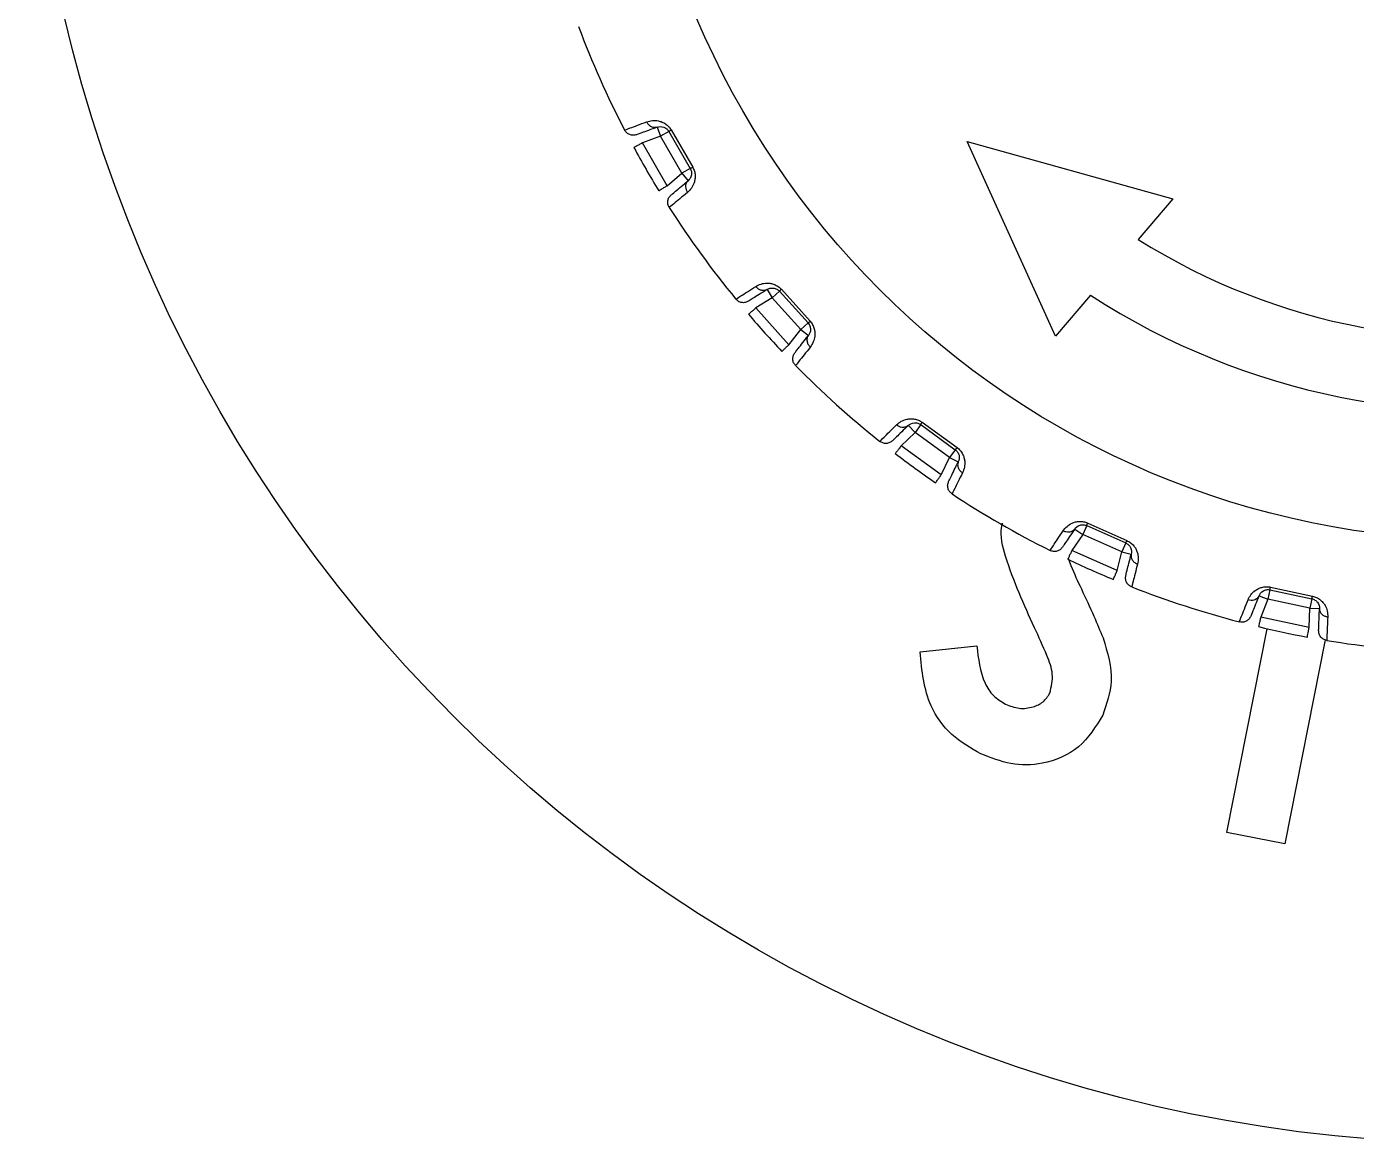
# Model space of a CAD drawing. Header units: millimetres. Extents: x 0 to 279, y 0 to 216.
# Drawn here: x 211.28 to 216.78, y 95.41 to 100.03 of the extents above; entities that cross this region are included whole.
import ezdxf

# ---------------------------------------------------------------- set-up
doc = ezdxf.new("R2010")
doc.units = ezdxf.units.MM

msp = doc.modelspace()

# ---------------------------------------------------------------- linework, layer by layer
at = {"color": 7, "linetype": 'Continuous', "lineweight": 25}
for p, q in [((213.9035, 99.5747), (213.8284, 99.5474)), ((213.8898, 99.6123), (213.9035, 99.5747)), ((213.9382, 99.5947), (213.9035, 99.5747)), ((213.9917, 99.4219), (213.9035, 99.5747)), ((213.9382, 99.5947), (214.0264, 99.4419)), ((213.9477, 99.601), (214.0366, 99.447)), ((213.9305, 99.3705), (213.8284, 99.5474)), ((215.1709, 99.5526), (216.0214, 99.3166)), ((215.5368, 98.7493), (215.1709, 99.5526)), ((213.9305, 99.3705), (213.9917, 99.4219)), ((214.0264, 99.4419), (213.9917, 99.4219)), ((213.9917, 99.4219), (214.0175, 99.3913)), ((216.0214, 99.3166), (215.8776, 99.1482)), ((214.3654, 98.9076), (214.2976, 98.8653)), ((214.3442, 98.9416), (214.3654, 98.9076)), ((214.3951, 98.9344), (214.3654, 98.9076)), ((214.4834, 98.7765), (214.3654, 98.9076)), ((214.3951, 98.9344), (214.5132, 98.8033)), ((214.4031, 98.9425), (214.5221, 98.8104)), ((215.6808, 98.9178), (215.5368, 98.7493)), ((214.4343, 98.7136), (214.2976, 98.8653)), ((214.5132, 98.8033), (214.4834, 98.7765)), ((214.4343, 98.7136), (214.4834, 98.7765)), ((214.4834, 98.7765), (214.515, 98.7519)), ((214.9558, 98.3512), (214.8984, 98.2957)), ((214.928, 98.38), (214.9558, 98.3512)), ((214.9793, 98.3835), (214.9558, 98.3512)), ((215.0986, 98.2475), (214.9558, 98.3512)), ((214.9793, 98.3835), (215.1221, 98.2798)), ((214.9855, 98.3931), (215.1293, 98.2886)), ((215.0636, 98.1757), (214.8984, 98.2957)), ((215.0636, 98.1757), (215.0986, 98.2475)), ((215.1221, 98.2798), (215.0986, 98.2475)), ((215.0986, 98.2475), (215.1345, 98.2299)), ((215.6653, 97.9662), (215.6491, 97.9296)), ((215.6653, 97.9662), (215.8265, 97.8944)), ((215.6694, 97.9768), (215.8318, 97.9045)), ((215.6491, 97.9296), (215.6044, 97.8634)), ((215.6159, 97.952), (215.6491, 97.9296)), ((215.8103, 97.8579), (215.6491, 97.9296)), ((215.7909, 97.7803), (215.6044, 97.8634)), ((215.7909, 97.7803), (215.8103, 97.8579)), ((215.8265, 97.8944), (215.8103, 97.8579)), ((215.8103, 97.8579), (215.8491, 97.8482)), ((216.4231, 97.7006), (216.4148, 97.6614)), ((216.4231, 97.7006), (216.5957, 97.6639)), ((216.4248, 97.7118), (216.5987, 97.6749)), ((216.3777, 97.6764), (216.4148, 97.6614)), ((216.4148, 97.6614), (216.3849, 97.5874)), ((216.5874, 97.6248), (216.4148, 97.6614)), ((216.5957, 97.6639), (216.5874, 97.6248)), ((216.5846, 97.5449), (216.3849, 97.5874)), ((216.5846, 97.5449), (216.5874, 97.6248)), ((216.5874, 97.6248), (216.6274, 97.6234)), ((216.2448, 96.6984), (216.4113, 97.5401)), ((216.651, 97.4939), (216.4842, 96.6508)), ((214.9763, 97.4439), (215.2112, 97.4689)), ((216.4842, 96.6508), (216.2448, 96.6984))]:
    msp.add_line(p, q, dxfattribs=at)
for radius in [6.025, 3.5325]:
    msp.add_circle((217.3078, 101.4383), radius, dxfattribs=at)
for radius, start, end in [(4, 200.6461, 207.3539), (2.7, 238.0143, 321.4265), (3, 237.1569, 321.4265), (4, 208.5226, 211.4774), (4, 212.6461, 219.3539), (4, 220.5226, 223.4774), (4, 224.6461, 231.3539), (4, 232.5226, 235.4774), (4, 236.6461, 243.3539), (4, 244.5226, 247.4774), (4, 248.6461, 255.3539), (4, 256.5226, 259.4774), (4, 260.6461, 267.3539)]:
    msp.add_arc((217.3078, 101.4383), radius, start, end, dxfattribs=at)
for points, knots in [([(213.7551, 99.6004), (213.7591, 99.6019), (213.7672, 99.6049), (213.8199, 99.6245), (213.8464, 99.6344)], [0, 0, 0, 0, 0.4984838, 1, 1, 1, 1]), ([(213.8464, 99.6344), (213.854, 99.6366), (213.8682, 99.6409), (213.8907, 99.6398), (213.9092, 99.6345), (213.9237, 99.6269), (213.9374, 99.6161), (213.9443, 99.6059), (213.9477, 99.601)], [0, 0, 0, 0, 0.271888, 0.508742, 0.639285, 0.758136, 0.883791, 1, 1, 1, 1]), ([(213.8898, 99.6123), (213.8853, 99.6114), (213.8763, 99.6095), (213.8632, 99.6146), (213.8528, 99.6232), (213.8485, 99.6307), (213.8464, 99.6344)], [0, 0, 0, 0, 0.279633, 0.559107, 0.779383, 1, 1, 1, 1]), ([(213.8898, 99.6123), (213.8975, 99.6145), (213.9076, 99.6174), (213.9264, 99.6082), (213.934, 99.601), (213.9368, 99.5967), (213.9382, 99.5947)], [0, 0, 0, 0, 0.653287, 0.85501, 0.932121, 1, 1, 1, 1]), ([(213.8898, 99.6123), (213.8652, 99.6033), (213.8159, 99.5854), (213.8082, 99.5826), (213.8043, 99.5812)], [0, 0, 0, 0, 0.500023, 1, 1, 1, 1]), ([(213.9382, 99.5947), (213.9383, 99.5948), (213.9384, 99.5951), (213.9404, 99.5964), (213.9433, 99.5983), (213.9462, 99.6001), (213.9477, 99.601)], [0, 0, 0, 0, 0.249996, 0.499991, 0.749971, 1, 1, 1, 1]), ([(214.0366, 99.447), (214.0392, 99.4416), (214.0446, 99.4305), (214.0471, 99.4133), (214.0464, 99.397), (214.0418, 99.3784), (214.0315, 99.3582), (214.0207, 99.3481), (214.0149, 99.3426)], [0, 0, 0, 0, 0.116749, 0.241491, 0.359213, 0.490782, 0.725952, 1, 1, 1, 1]), ([(214.0264, 99.4419), (214.0275, 99.4398), (214.0298, 99.4352), (214.0322, 99.4249), (214.0308, 99.4041), (214.0232, 99.3968), (214.0175, 99.3913)], [0, 0, 0, 0, 0.0678787, 0.1449897, 0.3467126, 1, 1, 1, 1]), ([(214.0264, 99.4419), (214.0265, 99.4419), (214.0269, 99.442), (214.029, 99.443), (214.0321, 99.4446), (214.0351, 99.4462), (214.0366, 99.447)], [0, 0, 0, 0, 0.249955, 0.5, 0.750045, 1, 1, 1, 1]), ([(214.0149, 99.3426), (213.9931, 99.3246), (213.9497, 99.2888), (213.943, 99.2833), (213.9397, 99.2805)], [0, 0, 0, 0, 0.501516, 1, 1, 1, 1]), ([(213.9477, 99.3327), (213.9509, 99.3354), (213.9572, 99.3407), (213.9974, 99.3744), (214.0175, 99.3913)], [0, 0, 0, 0, 0.499977, 1, 1, 1, 1]), ([(214.0175, 99.3913), (214.0144, 99.3878), (214.0083, 99.3809), (214.0061, 99.367), (214.0084, 99.3537), (214.0127, 99.3463), (214.0149, 99.3426)], [0, 0, 0, 0, 0.279633, 0.559107, 0.779383, 1, 1, 1, 1]), ([(214.2971, 98.9541), (214.304, 98.9579), (214.317, 98.965), (214.3393, 98.9686), (214.3585, 98.9673), (214.3742, 98.9629), (214.3899, 98.9552), (214.3988, 98.9466), (214.4031, 98.9425)], [0, 0, 0, 0, 0.271889, 0.508742, 0.639285, 0.758136, 0.883791, 1, 1, 1, 1]), ([(214.2148, 98.9019), (214.2185, 98.9042), (214.2258, 98.9088), (214.2733, 98.939), (214.2971, 98.9541)], [0, 0, 0, 0, 0.498484, 1, 1, 1, 1]), ([(214.3442, 98.9416), (214.3219, 98.9277), (214.2775, 98.8999), (214.2705, 98.8955), (214.267, 98.8933)], [0, 0, 0, 0, 0.500023, 1, 1, 1, 1]), ([(214.3442, 98.9416), (214.34, 98.9397), (214.3315, 98.9361), (214.3176, 98.9383), (214.3057, 98.9446), (214.3, 98.9509), (214.2971, 98.9541)], [0, 0, 0, 0, 0.279633, 0.559107, 0.779383, 1, 1, 1, 1]), ([(214.3442, 98.9416), (214.3512, 98.9453), (214.3605, 98.9503), (214.3808, 98.9452), (214.3898, 98.9397), (214.3934, 98.9361), (214.3951, 98.9344)], [0, 0, 0, 0, 0.653287, 0.85501, 0.932121, 1, 1, 1, 1]), ([(214.3951, 98.9344), (214.3952, 98.9346), (214.3953, 98.9348), (214.3969, 98.9365), (214.3994, 98.939), (214.4019, 98.9413), (214.4031, 98.9425)], [0, 0, 0, 0, 0.2499958, 0.4999914, 0.7499715, 1, 1, 1, 1]), ([(214.5132, 98.8033), (214.5133, 98.8033), (214.5136, 98.8034), (214.5155, 98.8049), (214.5182, 98.8071), (214.5208, 98.8093), (214.5221, 98.8104)], [0, 0, 0, 0, 0.249955, 0.5, 0.750045, 1, 1, 1, 1]), ([(214.5132, 98.8033), (214.5147, 98.8014), (214.5179, 98.7974), (214.5224, 98.7879), (214.5253, 98.7672), (214.5194, 98.7585), (214.515, 98.7519)], [0, 0, 0, 0, 0.067879, 0.14499, 0.346713, 1, 1, 1, 1]), ([(214.5221, 98.8104), (214.5257, 98.8057), (214.5333, 98.7959), (214.5394, 98.7796), (214.5421, 98.7635), (214.5415, 98.7443), (214.5355, 98.7225), (214.5271, 98.7103), (214.5225, 98.7038)], [0, 0, 0, 0, 0.116749, 0.241491, 0.359213, 0.490782, 0.725952, 1, 1, 1, 1]), ([(214.4589, 98.6801), (214.4614, 98.6834), (214.4665, 98.6899), (214.4988, 98.7312), (214.515, 98.7519)], [0, 0, 0, 0, 0.499977, 1, 1, 1, 1]), ([(214.515, 98.7519), (214.5127, 98.7479), (214.5082, 98.7399), (214.5089, 98.7258), (214.5139, 98.7133), (214.5197, 98.7069), (214.5225, 98.7038)], [0, 0, 0, 0, 0.279633, 0.559107, 0.779383, 1, 1, 1, 1]), ([(214.5225, 98.7038), (214.505, 98.6816), (214.47, 98.6375), (214.4646, 98.6308), (214.462, 98.6274)], [0, 0, 0, 0, 0.501516, 1, 1, 1, 1]), ([(214.8794, 98.3825), (214.8854, 98.3876), (214.8966, 98.3972), (214.9176, 98.4054), (214.9367, 98.4081), (214.953, 98.407), (214.9699, 98.4028), (214.9804, 98.3963), (214.9855, 98.3931)], [0, 0, 0, 0, 0.271889, 0.508742, 0.639285, 0.758136, 0.883791, 1, 1, 1, 1]), ([(214.8098, 98.3142), (214.8129, 98.3172), (214.819, 98.3233), (214.8592, 98.3627), (214.8794, 98.3825)], [0, 0, 0, 0, 0.498484, 1, 1, 1, 1]), ([(214.928, 98.38), (214.9092, 98.3617), (214.8715, 98.3253), (214.8655, 98.3196), (214.8625, 98.3167)], [0, 0, 0, 0, 0.500023, 1, 1, 1, 1]), ([(214.928, 98.38), (214.9243, 98.3773), (214.9168, 98.3719), (214.9028, 98.3712), (214.8898, 98.3749), (214.8828, 98.3799), (214.8794, 98.3825)], [0, 0, 0, 0, 0.279633, 0.559107, 0.779383, 1, 1, 1, 1]), ([(214.928, 98.38), (214.9342, 98.3851), (214.9422, 98.3918), (214.9631, 98.3911), (214.973, 98.3876), (214.9773, 98.3848), (214.9793, 98.3835)], [0, 0, 0, 0, 0.653287, 0.85501, 0.932121, 1, 1, 1, 1]), ([(214.9793, 98.3835), (214.9794, 98.3837), (214.9794, 98.384), (214.9807, 98.386), (214.9826, 98.3889), (214.9845, 98.3917), (214.9855, 98.3931)], [0, 0, 0, 0, 0.249996, 0.499991, 0.749972, 1, 1, 1, 1]), ([(215.1221, 98.2798), (215.1222, 98.2799), (215.1225, 98.2801), (215.124, 98.2819), (215.1262, 98.2846), (215.1283, 98.2873), (215.1293, 98.2886)], [0, 0, 0, 0, 0.249955, 0.5, 0.750045, 1, 1, 1, 1]), ([(215.1221, 98.2798), (215.1239, 98.2783), (215.1279, 98.2751), (215.1343, 98.2667), (215.1415, 98.2471), (215.1375, 98.2374), (215.1345, 98.2299)], [0, 0, 0, 0, 0.067879, 0.14499, 0.346713, 1, 1, 1, 1]), ([(215.1293, 98.2886), (215.1339, 98.2848), (215.1434, 98.2768), (215.1526, 98.2621), (215.1586, 98.2469), (215.162, 98.2281), (215.1608, 98.2054), (215.155, 98.1918), (215.1519, 98.1844)], [0, 0, 0, 0, 0.116749, 0.241491, 0.359213, 0.490782, 0.725952, 1, 1, 1, 1]), ([(215.0946, 98.1481), (215.0964, 98.1518), (215.1, 98.1592), (215.123, 98.2064), (215.1345, 98.2299)], [0, 0, 0, 0, 0.499977, 1, 1, 1, 1]), ([(215.1345, 98.2299), (215.1331, 98.2255), (215.1304, 98.2168), (215.134, 98.2032), (215.1415, 98.192), (215.1485, 98.1869), (215.1519, 98.1844)], [0, 0, 0, 0, 0.279633, 0.559107, 0.779383, 1, 1, 1, 1]), ([(215.1519, 98.1844), (215.1394, 98.1591), (215.1143, 98.1087), (215.1105, 98.101), (215.1086, 98.0971)], [0, 0, 0, 0, 0.5015162, 1, 1, 1, 1]), ([(215.4498, 97.5442), (215.4062, 97.6395), (215.3455, 97.7723), (215.3054, 97.9269), (215.3164, 97.972), (215.3175, 97.9765)], [0, 0, 0, 0, 0.696322, 0.969188, 1, 1, 1, 1]), ([(215.5678, 97.9443), (215.5726, 97.9506), (215.5816, 97.9624), (215.6005, 97.9747), (215.6185, 97.9813), (215.6347, 97.9837), (215.6521, 97.983), (215.6638, 97.9788), (215.6694, 97.9768)], [0, 0, 0, 0, 0.2718885, 0.5087419, 0.6392852, 0.7581362, 0.8837913, 1, 1, 1, 1]), ([(215.6159, 97.952), (215.6208, 97.9583), (215.6273, 97.9666), (215.6479, 97.9702), (215.6583, 97.9688), (215.6631, 97.967), (215.6653, 97.9662)], [0, 0, 0, 0, 0.653287, 0.85501, 0.932121, 1, 1, 1, 1]), ([(215.6653, 97.9662), (215.6653, 97.9663), (215.6654, 97.9666), (215.6661, 97.9688), (215.6674, 97.9721), (215.6687, 97.9753), (215.6694, 97.9768)], [0, 0, 0, 0, 0.249996, 0.499991, 0.749971, 1, 1, 1, 1]), ([(215.5139, 97.8631), (215.5163, 97.8667), (215.5211, 97.8739), (215.5522, 97.9208), (215.5678, 97.9443)], [0, 0, 0, 0, 0.498484, 1, 1, 1, 1]), ([(215.6159, 97.952), (215.6012, 97.9303), (215.5719, 97.8868), (215.5673, 97.8799), (215.565, 97.8765)], [0, 0, 0, 0, 0.500023, 1, 1, 1, 1]), ([(215.6159, 97.952), (215.6128, 97.9486), (215.6066, 97.9418), (215.593, 97.9382), (215.5795, 97.9391), (215.5717, 97.9426), (215.5678, 97.9443)], [0, 0, 0, 0, 0.279633, 0.559107, 0.779383, 1, 1, 1, 1]), ([(215.8265, 97.8944), (215.8267, 97.8945), (215.8269, 97.8947), (215.828, 97.8968), (215.8296, 97.8999), (215.831, 97.903), (215.8318, 97.9045)], [0, 0, 0, 0, 0.249955, 0.5, 0.750045, 1, 1, 1, 1]), ([(215.8265, 97.8944), (215.8287, 97.8933), (215.8332, 97.891), (215.8412, 97.8841), (215.8523, 97.8664), (215.8505, 97.8561), (215.8491, 97.8482)], [0, 0, 0, 0, 0.067879, 0.14499, 0.346713, 1, 1, 1, 1]), ([(215.8318, 97.9045), (215.837, 97.9017), (215.848, 97.8959), (215.8601, 97.8834), (215.8691, 97.8698), (215.8764, 97.8521), (215.8798, 97.8297), (215.8771, 97.8151), (215.8756, 97.8073)], [0, 0, 0, 0, 0.116749, 0.241492, 0.359214, 0.490782, 0.725952, 1, 1, 1, 1]), ([(215.5889, 97.8309), (215.5927, 97.8208), (215.6087, 97.7777), (215.6283, 97.7361), (215.6434, 97.7042)], [0, 0, 0, 0, 0.234394, 1, 1, 1, 1]), ([(215.8271, 97.7598), (215.828, 97.7638), (215.83, 97.7719), (215.8427, 97.8227), (215.8491, 97.8482)], [0, 0, 0, 0, 0.499977, 1, 1, 1, 1]), ([(215.8491, 97.8482), (215.8486, 97.8436), (215.8478, 97.8344), (215.8541, 97.8219), (215.8638, 97.8125), (215.8717, 97.809), (215.8756, 97.8073)], [0, 0, 0, 0, 0.279633, 0.559107, 0.779383, 1, 1, 1, 1]), ([(215.8756, 97.8073), (215.8685, 97.78), (215.8545, 97.7254), (215.8524, 97.7171), (215.8513, 97.7129)], [0, 0, 0, 0, 0.501516, 1, 1, 1, 1]), ([(215.6434, 97.7042), (215.6609, 97.6668), (215.6923, 97.5999), (215.7205, 97.5317), (215.7329, 97.5017)], [0, 0, 0, 0, 0.560059, 1, 1, 1, 1]), ([(216.3323, 97.6589), (216.3357, 97.6661), (216.342, 97.6795), (216.3579, 97.6956), (216.3742, 97.7057), (216.3895, 97.7114), (216.4066, 97.7143), (216.4189, 97.7126), (216.4248, 97.7118)], [0, 0, 0, 0, 0.27402, 0.509214, 0.640733, 0.758506, 0.883225, 1, 1, 1, 1]), ([(216.3777, 97.6764), (216.3812, 97.6836), (216.3858, 97.6931), (216.4052, 97.7008), (216.4157, 97.7017), (216.4208, 97.7009), (216.4231, 97.7006)], [0, 0, 0, 0, 0.653287, 0.85501, 0.932121, 1, 1, 1, 1]), ([(216.4231, 97.7006), (216.4231, 97.7007), (216.423, 97.701), (216.4234, 97.7033), (216.4239, 97.7068), (216.4245, 97.7101), (216.4248, 97.7118)], [0, 0, 0, 0, 0.249996, 0.499991, 0.749971, 1, 1, 1, 1]), ([(216.2964, 97.5683), (216.298, 97.5723), (216.3012, 97.5803), (216.3219, 97.6327), (216.3323, 97.6589)], [0, 0, 0, 0, 0.4984838, 1, 1, 1, 1]), ([(216.3777, 97.6764), (216.3754, 97.6725), (216.3707, 97.6645), (216.3582, 97.6581), (216.3448, 97.6562), (216.3364, 97.658), (216.3323, 97.6589)], [0, 0, 0, 0, 0.279633, 0.5591074, 0.7793829, 1, 1, 1, 1]), ([(216.3777, 97.6764), (216.3679, 97.6521), (216.3483, 97.6035), (216.3452, 97.5958), (216.3436, 97.592)], [0, 0, 0, 0, 0.500023, 1, 1, 1, 1]), ([(216.5957, 97.6639), (216.5958, 97.664), (216.596, 97.6643), (216.5967, 97.6665), (216.5975, 97.6699), (216.5983, 97.6732), (216.5987, 97.6749)], [0, 0, 0, 0, 0.249955, 0.5, 0.750045, 1, 1, 1, 1]), ([(216.5957, 97.6639), (216.598, 97.6632), (216.603, 97.6619), (216.6122, 97.6568), (216.6267, 97.6418), (216.6271, 97.6314), (216.6274, 97.6234)], [0, 0, 0, 0, 0.067879, 0.14499, 0.346713, 1, 1, 1, 1]), ([(216.5987, 97.6749), (216.6045, 97.6732), (216.6164, 97.6698), (216.6308, 97.6601), (216.6425, 97.6487), (216.6533, 97.6328), (216.6613, 97.6117), (216.6616, 97.5968), (216.6618, 97.5889)], [0, 0, 0, 0, 0.116749, 0.241492, 0.359214, 0.490782, 0.725952, 1, 1, 1, 1]), ([(216.6242, 97.5324), (216.6243, 97.5365), (216.6246, 97.5447), (216.6265, 97.5971), (216.6274, 97.6234)], [0, 0, 0, 0, 0.499977, 1, 1, 1, 1]), ([(216.6274, 97.6234), (216.6279, 97.6188), (216.6289, 97.6096), (216.6378, 97.5987), (216.6492, 97.5915), (216.6576, 97.5898), (216.6618, 97.5889)], [0, 0, 0, 0, 0.279633, 0.559107, 0.779383, 1, 1, 1, 1]), ([(216.6618, 97.5889), (216.6606, 97.5607), (216.6582, 97.5044), (216.6579, 97.4958), (216.6577, 97.4915)], [0, 0, 0, 0, 0.501516, 1, 1, 1, 1]), ([(215.5131, 97.274), (215.5191, 97.3003), (215.5312, 97.3532), (215.4952, 97.4444), (215.467, 97.5063), (215.4498, 97.5442)], [0, 0, 0, 0, 0.277614, 0.558202, 1, 1, 1, 1]), ([(215.7329, 97.5017), (215.7515, 97.4416), (215.7845, 97.3345), (215.7478, 97.2294), (215.7317, 97.1832)], [0, 0, 0, 0, 0.560216, 1, 1, 1, 1]), ([(215.2282, 97.0229), (215.1857, 97.0469), (215.1009, 97.0949), (214.9964, 97.2413), (214.9839, 97.3671), (214.9763, 97.4439)], [0, 0, 0, 0, 0.2804546, 0.5604182, 1, 1, 1, 1]), ([(215.2112, 97.4689), (215.2172, 97.4161), (215.2255, 97.3424), (215.2767, 97.2605), (215.3122, 97.2386), (215.33, 97.2277)], [0, 0, 0, 0, 0.559568, 0.779966, 1, 1, 1, 1]), ([(215.33, 97.2277), (215.3484, 97.2208), (215.3853, 97.2069), (215.4405, 97.2137), (215.4877, 97.2349), (215.5047, 97.261), (215.5131, 97.274)], [0, 0, 0, 0, 0.280388, 0.560289, 0.780382, 1, 1, 1, 1]), ([(215.7317, 97.1832), (215.7023, 97.1354), (215.6436, 97.04), (215.4945, 96.9769), (215.3501, 96.9746), (215.2689, 97.0068), (215.2282, 97.0229)], [0, 0, 0, 0, 0.279469, 0.558764, 0.77915, 1, 1, 1, 1])]:
    msp.add_open_spline(points, degree=3, knots=knots, dxfattribs=at)
for points in [[(213.8043, 99.5812), (213.7996, 99.58), (213.7902, 99.5776), (213.7758, 99.5808), (213.763, 99.5882), (213.7577, 99.5963), (213.7551, 99.6004)], [(213.8284, 99.5474), (213.8238, 99.5449), (213.8146, 99.5399), (213.803, 99.5336), (213.7949, 99.5291), (213.7938, 99.5286), (213.7933, 99.5283)], [(213.8964, 99.3497), (213.8969, 99.35), (213.898, 99.3506), (213.9059, 99.3554), (213.9171, 99.3623), (213.9261, 99.3678), (213.9305, 99.3705)], [(213.9397, 99.2805), (213.9376, 99.2848), (213.9332, 99.2935), (213.9331, 99.3082), (213.9376, 99.3223), (213.9443, 99.3293), (213.9477, 99.3327)], [(214.267, 98.8933), (214.2626, 98.8912), (214.2539, 98.8869), (214.2392, 98.887), (214.2252, 98.8917), (214.2183, 98.8985), (214.2148, 98.9019)], [(214.2976, 98.8653), (214.2936, 98.8619), (214.2857, 98.8551), (214.2756, 98.8465), (214.2686, 98.8405), (214.2677, 98.8397), (214.2672, 98.8393)], [(214.4052, 98.686), (214.4057, 98.6864), (214.4065, 98.6873), (214.4132, 98.6936), (214.4228, 98.7027), (214.4304, 98.7099), (214.4343, 98.7136)], [(214.462, 98.6274), (214.4589, 98.6312), (214.4529, 98.6387), (214.4497, 98.6531), (214.4512, 98.6678), (214.4563, 98.676), (214.4589, 98.6801)], [(214.8625, 98.3167), (214.8587, 98.3137), (214.8511, 98.3078), (214.8367, 98.3047), (214.822, 98.3064), (214.8139, 98.3116), (214.8098, 98.3142)], [(214.8984, 98.2957), (214.8952, 98.2915), (214.8888, 98.2832), (214.8807, 98.2727), (214.8751, 98.2654), (214.8744, 98.2644), (214.874, 98.2639)], [(215.0409, 98.1427), (215.0412, 98.1432), (215.0419, 98.1442), (215.0471, 98.1518), (215.0546, 98.1627), (215.0606, 98.1713), (215.0636, 98.1757)], [(215.1086, 98.0971), (215.1048, 98.1002), (215.0973, 98.1063), (215.0912, 98.1198), (215.0896, 98.1344), (215.093, 98.1435), (215.0946, 98.1481)], [(215.565, 97.8765), (215.5619, 97.8728), (215.5557, 97.8654), (215.5422, 97.8594), (215.5275, 97.858), (215.5184, 97.8614), (215.5139, 97.8631)], [(215.6044, 97.8634), (215.6021, 97.8587), (215.5976, 97.8492), (215.5919, 97.8373), (215.588, 97.8289), (215.5874, 97.8278), (215.5872, 97.8273)], [(215.7756, 97.7434), (215.7758, 97.7439), (215.7763, 97.7451), (215.7799, 97.7536), (215.7849, 97.7658), (215.7889, 97.7755), (215.7909, 97.7803)], [(215.8513, 97.7129), (215.847, 97.7151), (215.8384, 97.7196), (215.8296, 97.7314), (215.825, 97.7455), (215.8264, 97.755), (215.8271, 97.7598)], [(216.3436, 97.592), (216.3413, 97.5877), (216.3368, 97.5792), (216.3248, 97.5705), (216.3108, 97.5661), (216.3012, 97.5676), (216.2964, 97.5683)], [(216.3849, 97.5874), (216.3837, 97.5823), (216.3812, 97.5721), (216.3781, 97.5592), (216.376, 97.5502), (216.3757, 97.549), (216.3756, 97.5485)], [(216.5773, 97.5056), (216.5774, 97.5062), (216.5776, 97.5073), (216.5793, 97.5164), (216.5817, 97.5294), (216.5837, 97.5397), (216.5846, 97.5449)], [(216.6577, 97.4915), (216.653, 97.4928), (216.6437, 97.4953), (216.6326, 97.5051), (216.6252, 97.5179), (216.6245, 97.5275), (216.6242, 97.5324)]]:
    msp.add_open_spline(points, degree=3, dxfattribs=at)

doc.saveas('drawing.dxf')
